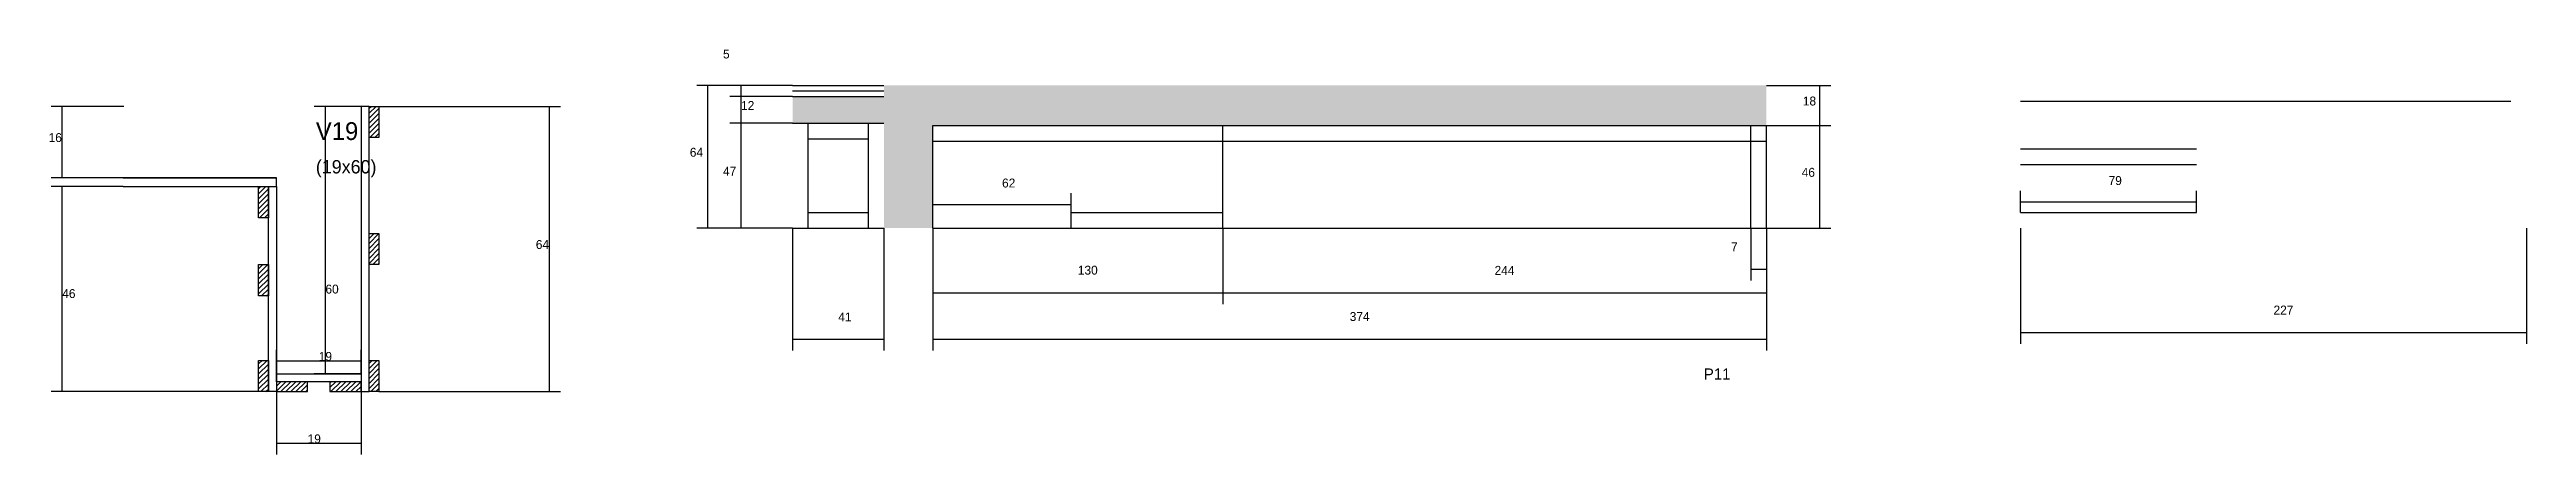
# Model space of a CAD drawing. Header units: metres. Extents: x -8719 to -7607, y 9600 to 9782.
import ezdxf

# ---------------------------------------------------------------- set-up
doc = ezdxf.new("R2010")
doc.units = ezdxf.units.M
for name, color, linetype in [('COTA', 241, 'Continuous'), ('Madeira', 126, 'Continuous'), ('NOMENCLATURA', 7, 'Continuous'), ('Painéis', 200, 'Continuous'), ('SARR_2.2x7', 40, 'Continuous'), ('SARR_EDITAR', 141, 'Continuous'), ('Texto Seção', 7, 'Continuous')]:
    doc.layers.add(name, color=color, linetype=linetype)

msp = doc.modelspace()

# ---------------------------------------------------------------- hatches: boundary and pattern name
at = {"layer": 'COTA'}
h = msp.add_hatch(dxfattribs=at)
h.set_pattern_fill('AR-CONC', scale=0.03)
h.paths.add_polyline_path([(-8385.3, 9748.9), (-8344.3, 9748.9), (-8344.3, 9701.9), (-8322.3, 9701.9), (-8322.3, 9747.9), (-7948.3, 9747.9), (-7948.3, 9765.9), (-8344.3, 9765.9), (-8344.3, 9760.9), (-8385.3, 9760.9)])
at = {"layer": 'Madeira'}
h = msp.add_hatch(dxfattribs=at)
h.set_pattern_fill('ANSI31', scale=0.5)
h.paths.add_polyline_path([(-8570.9, 9756.5), (-8575.3, 9756.5), (-8575.3, 9742.5), (-8570.9, 9742.5)])
h = msp.add_hatch(dxfattribs=at)
h.set_pattern_fill('ANSI31', scale=0.5)
h.paths.add_polyline_path([(-8620.5, 9720.5), (-8624.9, 9720.5), (-8624.9, 9706.5), (-8620.5, 9706.5)])
h = msp.add_hatch(dxfattribs=at)
h.set_pattern_fill('ANSI31', scale=0.5)
h.paths.add_polyline_path([(-8570.9, 9699.5), (-8575.3, 9699.5), (-8575.3, 9685.5), (-8570.9, 9685.5)])
h = msp.add_hatch(dxfattribs=at)
h.set_pattern_fill('ANSI31', scale=0.5)
h.paths.add_polyline_path([(-8620.5, 9685.5), (-8624.9, 9685.5), (-8624.9, 9671.5), (-8620.5, 9671.5)])
h = msp.add_hatch(dxfattribs=at)
h.set_pattern_fill('ANSI31', scale=0.5)
h.paths.add_polyline_path([(-8620.5, 9642.5), (-8624.9, 9642.5), (-8624.9, 9628.5), (-8620.5, 9628.5)])
h = msp.add_hatch(dxfattribs=at)
h.set_pattern_fill('ANSI31', scale=0.5)
h.paths.add_polyline_path([(-8570.9, 9642.5), (-8575.3, 9642.5), (-8575.3, 9628.5), (-8570.9, 9628.5)])
h = msp.add_hatch(dxfattribs=at)
h.set_pattern_fill('ANSI31', scale=0.5)
h.paths.add_polyline_path([(-8616.9, 9632.9), (-8616.9, 9628.5), (-8602.9, 9628.5), (-8602.9, 9632.9)])
h = msp.add_hatch(dxfattribs=at)
h.set_pattern_fill('ANSI31', scale=0.5)
h.paths.add_polyline_path([(-8592.9, 9632.9), (-8592.9, 9628.5), (-8578.9, 9628.5), (-8578.9, 9632.9)])

# ---------------------------------------------------------------- linework, layer by layer
at = {"layer": 'COTA'}
for p, q in [((-8385.3, 9765.9), (-8428.3, 9765.9)), ((-8423.3, 9701.9), (-8423.3, 9765.9)), ((-8385.3, 9765.9), (-8413.4, 9765.9)), ((-8385.3, 9760.9), (-8413.4, 9760.9)), ((-8385.3, 9760.9), (-8413.4, 9760.9)), ((-8408.4, 9760.9), (-8408.4, 9765.9)), ((-8408.4, 9748.9), (-8408.4, 9760.9)), ((-7948.3, 9765.9), (-7919.4, 9765.9)), ((-7924.4, 9747.9), (-7924.4, 9765.9)), ((-8685.4, 9756.5), (-8718, 9756.5)), ((-8713, 9724.5), (-8713, 9756.5)), ((-8578.9, 9756.5), (-8599.9, 9756.5)), ((-8594.9, 9636.5), (-8594.9, 9756.5)), ((-8570.9, 9756.5), (-8489.4, 9756.5)), ((-8494.4, 9628.5), (-8494.4, 9756.5)), ((-8385.3, 9748.9), (-8413.4, 9748.9)), ((-8385.3, 9748.9), (-8413.4, 9748.9)), ((-8408.4, 9701.9), (-8408.4, 9748.9)), ((-7948.3, 9747.9), (-7919.4, 9747.9)), ((-7948.3, 9747.9), (-7919.4, 9747.9)), ((-7924.4, 9701.9), (-7924.4, 9747.9)), ((-8685.6, 9724.5), (-8718, 9724.5)), ((-8685.6, 9720.5), (-8718, 9720.5)), ((-8713, 9628.5), (-8713, 9720.5)), ((-8322.3, 9701.9), (-8322.3, 9717.5)), ((-8260.3, 9708.9), (-8260.3, 9717.5)), ((-7834.3, 9708.9), (-7834.3, 9718.6)), ((-7834.3, 9713.6), (-7755.3, 9713.6)), ((-7755.3, 9708.9), (-7755.3, 9718.6)), ((-8322.3, 9712.5), (-8260.3, 9712.5)), ((-8385.3, 9701.9), (-8428.3, 9701.9)), ((-8385.3, 9701.9), (-8413.4, 9701.9)), ((-8385.3, 9701.9), (-8385.3, 9647)), ((-8344.3, 9701.9), (-8344.3, 9647)), ((-8322.3, 9701.9), (-8322.3, 9667.8)), ((-8322.3, 9701.9), (-8322.3, 9647)), ((-8192.3, 9701.9), (-8192.3, 9667.8)), ((-8192.3, 9701.9), (-8192.3, 9667.8)), ((-7955.3, 9701.9), (-7955.3, 9678.4)), ((-7948.3, 9701.9), (-7948.3, 9667.8)), ((-7948.3, 9701.9), (-7948.3, 9647)), ((-7948.3, 9701.9), (-7919.4, 9701.9)), ((-7948.3, 9701.9), (-7948.3, 9678.4)), ((-7834.3, 9701.9), (-7834.3, 9650)), ((-7607.3, 9701.9), (-7607.3, 9650)), ((-7955.3, 9683.4), (-7948.3, 9683.4)), ((-8322.3, 9672.8), (-8192.3, 9672.8)), ((-8192.3, 9672.8), (-7948.3, 9672.8)), ((-8616.9, 9636.5), (-8616.9, 9647.3)), ((-8578.9, 9636.5), (-8578.9, 9647.3)), ((-8385.3, 9652), (-8344.3, 9652)), ((-8322.3, 9652), (-7948.3, 9652)), ((-7834.3, 9655), (-7607.3, 9655)), ((-8616.9, 9642.3), (-8578.9, 9642.3)), ((-8578.9, 9636.5), (-8599.9, 9636.5)), ((-8624.9, 9628.5), (-8718, 9628.5)), ((-8616.9, 9628.5), (-8616.9, 9600.3)), ((-8578.9, 9628.5), (-8578.9, 9600.3)), ((-8570.9, 9628.5), (-8489.4, 9628.5)), ((-8616.9, 9605.3), (-8578.9, 9605.3))]:
    msp.add_line(p, q, dxfattribs=at)
at = {"layer": 'Madeira'}
for points in [[(-8570.9, 9756.5), (-8570.9, 9742.5), (-8575.3, 9742.5), (-8575.3, 9756.5)], [(-8620.5, 9720.5), (-8620.5, 9706.5), (-8624.9, 9706.5), (-8624.9, 9720.5)], [(-8570.9, 9699.5), (-8570.9, 9685.5), (-8575.3, 9685.5), (-8575.3, 9699.5)], [(-8620.5, 9685.5), (-8620.5, 9671.5), (-8624.9, 9671.5), (-8624.9, 9685.5)], [(-8620.5, 9642.5), (-8620.5, 9628.5), (-8624.9, 9628.5), (-8624.9, 9642.5)], [(-8570.9, 9642.5), (-8570.9, 9628.5), (-8575.3, 9628.5), (-8575.3, 9642.5)], [(-8602.9, 9632.9), (-8616.9, 9632.9), (-8616.9, 9628.5), (-8602.9, 9628.5)], [(-8578.9, 9632.9), (-8592.9, 9632.9), (-8592.9, 9628.5), (-8578.9, 9628.5)]]:
    msp.add_lwpolyline(points, close=True, dxfattribs=at)
at = {"layer": 'Painéis'}
for p, q in [((-8385.3, 9765.9), (-8344.3, 9765.9)), ((-8385.3, 9760.9), (-8344.3, 9760.9)), ((-8385.3, 9748.9), (-8344.3, 9748.9)), ((-8322.3, 9747.9), (-7948.3, 9747.9)), ((-8322.3, 9701.9), (-8322.3, 9747.9)), ((-8192.3, 9701.9), (-8192.3, 9747.9)), ((-7948.3, 9701.9), (-7948.3, 9747.9)), ((-8685.6, 9724.5), (-8616.9, 9724.5)), ((-8685.6, 9720.5), (-8616.9, 9720.5)), ((-8385.3, 9701.9), (-8344.3, 9701.9)), ((-8322.3, 9701.9), (-7948.3, 9701.9))]:
    msp.add_line(p, q, dxfattribs=at)
for points in [[(-8575.3, 9628.5), (-8575.3, 9756.5), (-8578.9, 9756.5), (-8578.9, 9628.5)], [(-8620.5, 9628.5), (-8620.5, 9720.5), (-8616.9, 9720.5), (-8616.9, 9628.5)], [(-8616.9, 9636.5), (-8578.9, 9636.5), (-8578.9, 9632.9), (-8616.9, 9632.9)]]:
    msp.add_lwpolyline(points, close=True, dxfattribs=at)
msp.add_lwpolyline([(-8685.6, 9720.5), (-8616.9, 9720.5), (-8616.9, 9724.5), (-8685.6, 9724.5)], dxfattribs=at)
at = {"layer": 'SARR_2.2x7'}
for p, q in [((-7834.3, 9758.9), (-7614.3, 9758.9)), ((-8378.3, 9701.9), (-8378.3, 9748.9)), ((-8351.3, 9701.9), (-8351.3, 9748.9)), ((-7955.3, 9701.9), (-7955.3, 9747.9)), ((-8378.3, 9741.9), (-8351.3, 9741.9)), ((-8322.3, 9740.9), (-8192.3, 9740.9)), ((-8192.3, 9740.9), (-7948.3, 9740.9)), ((-7834.3, 9737.4), (-7755.3, 9737.4)), ((-7834.3, 9730.4), (-7755.3, 9730.4)), ((-8378.3, 9708.9), (-8351.3, 9708.9)), ((-8260.3, 9708.9), (-8192.3, 9708.9)), ((-8260.3, 9701.9), (-8260.3, 9708.9)), ((-7834.3, 9708.9), (-7755.3, 9708.9)), ((-8260.3, 9701.9), (-8256.8, 9701.9))]:
    msp.add_line(p, q, dxfattribs=at)
at = {"layer": 'SARR_EDITAR'}
msp.add_line((-8385.3, 9763.4), (-8344.3, 9763.4), dxfattribs=at)

# ---------------------------------------------------------------- texts
at = {"layer": 'COTA'}
for s, p in [('5', (-8416.5, 9778)), ('12', (-8408.4, 9754.9)), ('18', (-7932, 9756.9)), ('16', (-8719.1, 9740.5)), ('64', (-8431.4, 9733.9)), ('47', (-8416.5, 9725.4)), ('46', (-7932.5, 9724.9)), ('79', (-7794.8, 9721.2)), ('62', (-8291.3, 9720.1)), ('64', (-8500.5, 9692.5)), ('7', (-7964.2, 9691.5)), ('130', (-8257.3, 9681)), ('244', (-8070.3, 9680.9)), ('46', (-8713, 9670.5)), ('60', (-8594.9, 9672.5)), ('41', (-8364.8, 9660)), ('374', (-8135.3, 9660.2)), ('227', (-7720.8, 9663.1)), ('19', (-8597.9, 9642.3)), ('19', (-8602.9, 9605.3))]:
    msp.add_text(s, height=4, dxfattribs=at).set_placement(p)
at = {"layer": 'NOMENCLATURA'}
msp.add_text('P11', height=5, dxfattribs=at).set_placement((-7976.4, 9633.9))
at = {"layer": 'Texto Seção'}
for s, height, p in [('V19', 8, (-8599.2, 9741.4)), ('(19x60)', 6, (-8599.2, 9726.4))]:
    msp.add_text(s, height=height, dxfattribs=at).set_placement(p)

doc.saveas('drawing.dxf')
